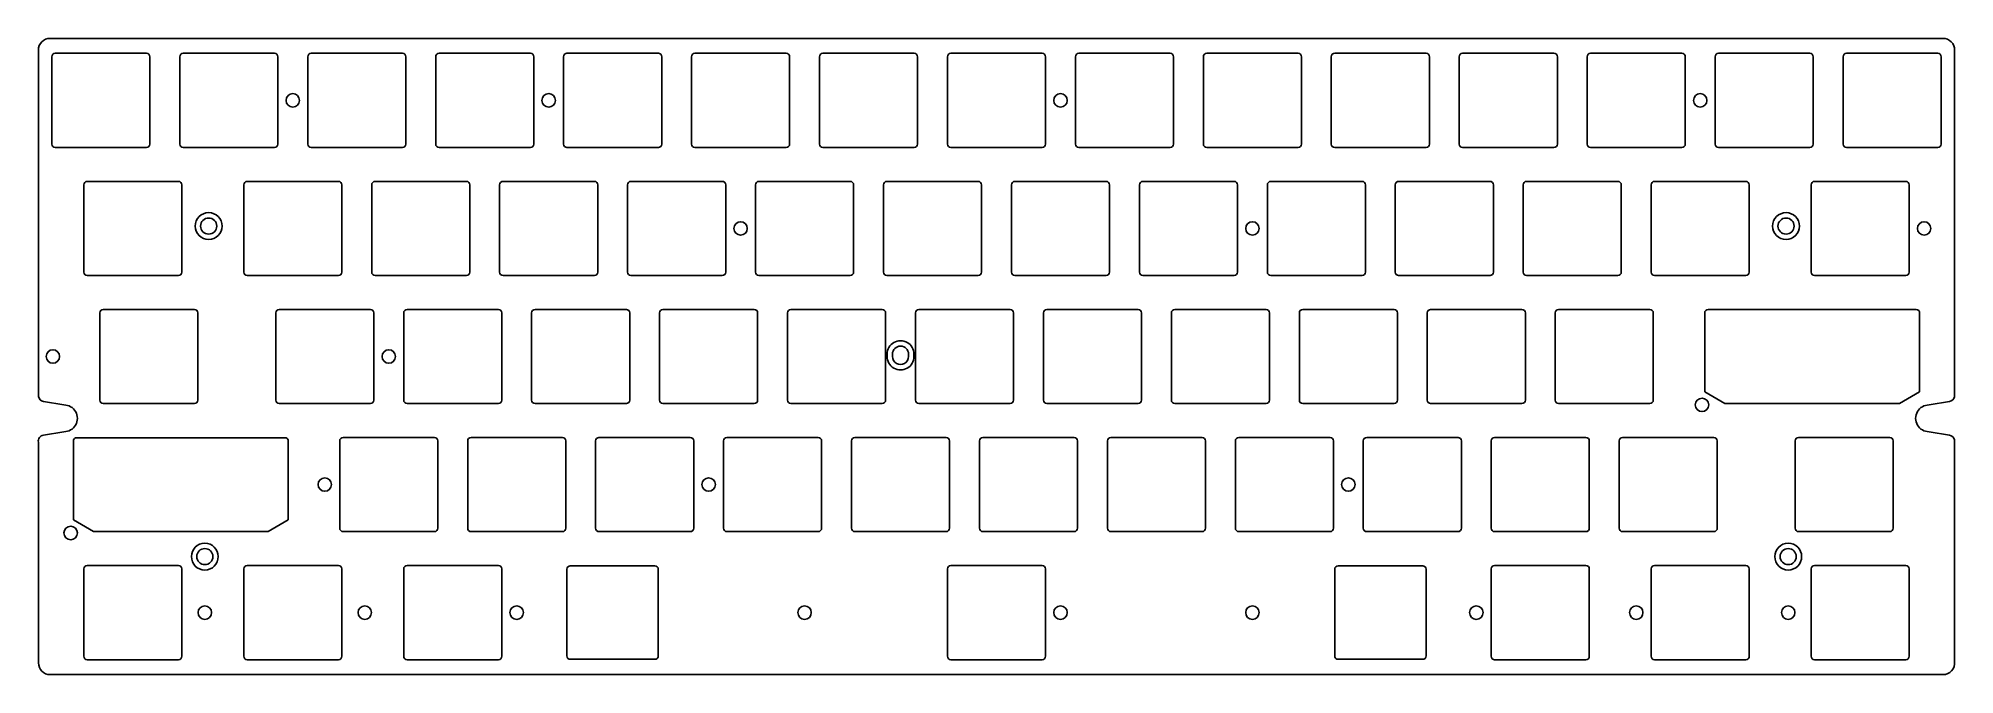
# Model space of a CAD drawing. Header units: millimetres. Extents: x -9 to 276, y -85 to 9.
import ezdxf

# ---------------------------------------------------------------- set-up
doc = ezdxf.new("R2010")
doc.units = ezdxf.units.MM
doc.header["$MEASUREMENT"] = 0
doc.layers.get('0').update_dxf_attribs({"linetype": 'CONTINUOUS'})
doc.layers.add('BLACK', color=7, linetype='CONTINUOUS')
doc.layers.add('Edge.Cuts', color=53, linetype='CONTINUOUS')

msp = doc.modelspace()

# ---------------------------------------------------------------- linework, layer by layer
for points in [[(240.35, 6.5), (240.35, -6.5, 0.4142123908), (240.85, -7), (254.45, -7, 0.4142135624), (254.95, -6.5), (254.95, 6.5, 0.4142135624), (254.45, 7), (240.85, 7, 0.4142123908)], [(259.4, 6.5), (259.4, -6.5, 0.4142123908), (259.9, -7), (273.5, -7, 0.4142135624), (274, -6.5), (274, 6.5, 0.4142135624), (273.5, 7), (259.9, 7, 0.4142123908)], [(254.6375, -12.55), (254.6375, -25.55, 0.4142123908), (255.1375, -26.05), (268.7375, -26.05, 0.4142135624), (269.2375, -25.55), (269.2375, -12.55, 0.4142135624), (268.7375, -12.05), (255.1375, -12.05, 0.4142123908)], [(238.79375, -31.625), (238.79375, -43.343), (241.79375, -45.075), (267.79375, -45.075), (270.79375, -43.343), (270.79375, -31.625, 0.4142135624), (270.29375, -31.125), (239.29375, -31.125, 0.4142123908)], [(-4.09375, -50.675), (-4.09375, -62.393), (-1.09375, -64.125), (24.90625, -64.125), (27.90625, -62.393), (27.90625, -50.675, 0.4142135624), (27.40625, -50.175), (-3.59375, -50.175, 0.4142123908)]]:
    msp.add_lwpolyline(points, format="xyb", close=True)
for centre in [(238.125, 0), (271.4625, -19.05), (238.39375, -45.3), (33.3375, -57.15), (-4.49375, -64.35)]:
    msp.add_circle(centre, 1)
at = {"layer": 'BLACK', "linetype": 'Continuous'}
for p, q in [((-7.549999, 9.227501), (274.249872, 9.227501)), ((-9.299999, 7.477485), (-9.300013, -44.04929)), ((-7.3, 6.5), (-7.3, -6.499999)), ((6.8, 7), (-6.799999, 7)), ((7.3, -6.5), (7.3, 6.5)), ((11.75, 6.5), (11.75, -6.5)), ((25.85, 7), (12.25, 7)), ((26.35, -6.5), (26.35, 6.5)), ((30.8, 6.5), (30.8, -6.5)), ((44.9, 7), (31.3, 7)), ((45.4, -6.5), (45.4, 6.5)), ((49.85, 6.5), (49.85, -6.5)), ((63.95, 7), (50.35, 7)), ((64.45, -6.5), (64.45, 6.5)), ((68.9, 6.5), (68.9, -6.5)), ((83, 7), (69.4, 7)), ((83.5, -6.5), (83.5, 6.5)), ((87.95, 6.5), (87.95, -6.5)), ((102.05, 7), (88.45, 7)), ((102.55, -6.5), (102.55, 6.5)), ((107, 6.5), (107, -6.5)), ((121.1, 7), (107.5, 7)), ((121.6, -6.5), (121.6, 6.5)), ((126.05, 6.5), (126.05, -6.5)), ((140.15, 7), (126.55, 7)), ((140.65, -6.5), (140.65, 6.5)), ((145.1, 6.5), (145.1, -6.5)), ((159.2, 7), (145.6, 7)), ((159.7, -6.5), (159.7, 6.5)), ((164.15, 6.5), (164.15, -6.5)), ((178.25, 7), (164.65, 7)), ((178.75, -6.5), (178.75, 6.5)), ((183.2, 6.5), (183.2, -6.5)), ((197.3, 7), (183.7, 7)), ((197.8, -6.5), (197.8, 6.5)), ((202.25, 6.5), (202.25, -6.5)), ((216.35, 7), (202.75, 7)), ((216.85, -6.5), (216.85, 6.5)), ((221.3, 6.5), (221.3, -6.5)), ((235.4, 7), (221.8, 7)), ((235.9, -6.5), (235.9, 6.5)), ((276, -44.099973), (276.000001, 7.459735)), ((-6.8, -7), (6.8, -7)), ((12.25, -7), (25.85, -7)), ((31.3, -7), (44.9, -7)), ((50.35, -7), (63.95, -7)), ((69.4, -7), (83, -7)), ((88.45, -7), (102.05, -7)), ((107.5, -7), (121.1, -7)), ((126.55, -7), (140.15, -7)), ((145.6, -7), (159.2, -7)), ((164.65, -7), (178.25, -7)), ((183.7, -7), (197.3, -7)), ((202.75, -7), (216.35, -7)), ((221.8, -7), (235.4, -7)), ((-2.5375, -12.550001), (-2.5375, -25.55)), ((11.5625, -12.05), (-2.037499, -12.05)), ((12.0625, -25.55), (12.0625, -12.55)), ((12.0625, -25.55), (12.0625, -12.55)), ((21.275, -12.55), (21.275, -25.55)), ((35.375, -12.05), (21.775, -12.05)), ((35.875, -25.55), (35.875, -12.55)), ((40.325, -12.55), (40.325, -25.55)), ((54.425, -12.05), (40.825, -12.05)), ((54.925, -25.55), (54.925, -12.55)), ((59.375, -12.55), (59.375, -25.55)), ((73.475, -12.05), (59.875, -12.05)), ((73.975, -25.55), (73.975, -12.55)), ((78.425, -12.55), (78.425, -25.55)), ((92.525, -12.05), (78.925, -12.05)), ((93.025, -25.55), (93.025, -12.55)), ((97.475, -12.55), (97.475, -25.55)), ((111.575, -12.05), (97.975, -12.05)), ((112.075, -25.55), (112.075, -12.55)), ((116.525, -12.55), (116.525, -25.55)), ((130.625, -12.05), (117.025, -12.05)), ((131.125, -25.55), (131.125, -12.55)), ((135.575, -12.55), (135.575, -25.55)), ((149.675, -12.05), (136.075, -12.05)), ((150.175, -25.55), (150.175, -12.55)), ((154.625, -12.55), (154.625, -25.55)), ((168.725, -12.05), (155.125, -12.05)), ((169.225, -25.55), (169.225, -12.55)), ((173.675, -12.55), (173.675, -25.55)), ((187.775, -12.05), (174.175, -12.05)), ((188.275, -25.55), (188.275, -12.55)), ((192.725, -12.55), (192.725, -25.55)), ((206.825, -12.05), (193.225, -12.05)), ((207.325, -25.55), (207.325, -12.55)), ((211.775, -12.55), (211.775, -25.55)), ((225.875, -12.05), (212.275, -12.05)), ((226.375, -25.55), (226.375, -12.55)), ((230.825, -12.55), (230.825, -25.55)), ((244.925, -12.05), (231.325, -12.05)), ((245.425, -25.55), (245.425, -12.55)), ((-2.037499, -26.05), (11.5625, -26.05)), ((21.775, -26.05), (35.375, -26.05)), ((40.825, -26.05), (54.425, -26.05)), ((59.875, -26.05), (73.475, -26.05)), ((78.925, -26.05), (92.525, -26.05)), ((97.975, -26.05), (111.575, -26.05)), ((117.025, -26.05), (130.625, -26.05)), ((136.075, -26.05), (149.675, -26.05)), ((155.125, -26.05), (168.725, -26.05)), ((174.175, -26.05), (187.775, -26.05)), ((193.225, -26.05), (206.825, -26.05)), ((212.275, -26.05), (225.875, -26.05)), ((231.325, -26.05), (244.925, -26.05)), ((13.94375, -31.1), (0.343751, -31.1)), ((40.1375, -31.1), (26.5375, -31.1)), ((59.1875, -31.1), (45.5875, -31.1)), ((78.2375, -31.1), (64.6375, -31.1)), ((97.2875, -31.1), (83.6875, -31.1)), ((116.3375, -31.1), (102.7375, -31.1)), ((135.3875, -31.1), (121.7875, -31.1)), ((154.4375, -31.1), (140.8375, -31.1)), ((173.4875, -31.1), (159.8875, -31.1)), ((192.5375, -31.1), (178.9375, -31.1)), ((211.5875, -31.1), (197.9875, -31.1)), ((230.6375, -31.1), (217.0375, -31.1)), ((-0.15625, -31.6), (-0.15625, -44.6)), ((14.44375, -44.6), (14.44375, -31.6)), ((26.0375, -31.6), (26.0375, -44.6)), ((40.6375, -44.6), (40.6375, -31.6)), ((45.0875, -31.6), (45.0875, -44.6)), ((59.6875, -44.6), (59.6875, -31.6)), ((64.1375, -31.6), (64.1375, -44.6)), ((78.7375, -44.6), (78.7375, -31.6)), ((83.1875, -31.6), (83.1875, -44.6)), ((97.7875, -44.6), (97.7875, -31.6)), ((102.2375, -31.6), (102.2375, -44.6)), ((116.8375, -44.6), (116.8375, -31.6)), ((121.2875, -31.6), (121.2875, -44.6)), ((135.8875, -44.6), (135.8875, -31.6)), ((140.3375, -31.6), (140.3375, -44.6)), ((154.9375, -44.6), (154.9375, -31.6)), ((159.3875, -31.6), (159.3875, -44.6)), ((173.9875, -44.6), (173.9875, -31.6)), ((178.4375, -31.6), (178.4375, -44.6)), ((193.0375, -44.6), (193.0375, -31.6)), ((197.4875, -31.6), (197.4875, -44.6)), ((212.0875, -44.6), (212.0875, -31.6)), ((216.5375, -31.6), (216.5375, -44.6)), ((231.1375, -44.6), (231.1375, -31.6)), ((117.0625, -37.750015), (117.0625, -38.084653)), ((117.8625, -37.750015), (117.8625, -38.088526)), ((120.2625, -38.100015), (120.2625, -37.75)), ((121.0625, -38.100015), (121.0625, -37.750015)), ((-8.549981, -44.799556), (-5.5, -45.299542)), ((0.343751, -45.1), (13.94375, -45.1)), ((26.5375, -45.1), (40.1375, -45.1)), ((45.5875, -45.1), (59.1875, -45.1)), ((64.6375, -45.1), (78.2375, -45.1)), ((83.6875, -45.1), (97.2875, -45.1)), ((102.7375, -45.1), (116.3375, -45.1)), ((121.7875, -45.1), (135.3875, -45.1)), ((140.8375, -45.1), (154.4375, -45.1)), ((159.8875, -45.1), (173.4875, -45.1)), ((178.9375, -45.1), (192.5375, -45.1)), ((197.9875, -45.1), (211.5875, -45.1)), ((217.0375, -45.1), (230.6375, -45.1)), ((272.200306, -45.299492), (275.249949, -44.79955)), ((-9.299943, -50.844098), (-9.291814, -83.677948)), ((-8.549987, -49.799525), (-5.500034, -49.299548)), ((35.5625, -50.65), (35.5625, -63.65)), ((49.6625, -50.15), (36.0625, -50.15)), ((50.1625, -63.65), (50.1625, -50.65)), ((54.6125, -50.65), (54.6125, -63.65)), ((68.7125, -50.15), (55.1125, -50.15)), ((69.2125, -63.65), (69.2125, -50.65)), ((73.6625, -50.65), (73.6625, -63.65)), ((87.7625, -50.15), (74.1625, -50.15)), ((88.2625, -63.65), (88.2625, -50.65)), ((92.7125, -50.65), (92.7125, -63.65)), ((106.8125, -50.15), (93.2125, -50.15)), ((107.3125, -63.65), (107.3125, -50.65)), ((111.7625, -50.65), (111.7625, -63.65)), ((125.8625, -50.15), (112.2625, -50.15)), ((126.3625, -63.65), (126.3625, -50.65)), ((130.8125, -50.65), (130.8125, -63.65)), ((144.9125, -50.15), (131.3125, -50.15)), ((145.4125, -63.65), (145.4125, -50.65)), ((149.8625, -50.65), (149.8625, -63.65)), ((163.9625, -50.15), (150.3625, -50.15)), ((164.4625, -63.65), (164.4625, -50.65)), ((168.9125, -50.65), (168.9125, -63.65)), ((183.0125, -50.15), (169.4125, -50.15)), ((183.5125, -63.65), (183.5125, -50.65)), ((187.9625, -50.65), (187.9625, -63.65)), ((202.0625, -50.15), (188.4625, -50.15)), ((202.5625, -63.65), (202.5625, -50.65)), ((207.0125, -50.65), (207.0125, -63.65)), ((221.1125, -50.15), (207.5125, -50.15)), ((221.6125, -63.65), (221.6125, -50.65)), ((226.0625, -50.652003), (226.0625, -63.652051)), ((240.162412, -50.152051), (226.5625, -50.152051)), ((240.6625, -63.651903), (240.6625, -50.644041)), ((252.253712, -50.652003), (252.253712, -63.652003)), ((266.353712, -50.152003), (252.753712, -50.152003)), ((266.853712, -63.652003), (266.853712, -50.652003)), ((272.199979, -49.299539), (275.249888, -49.799523)), ((275.997652, -50.490272), (275.99884, -50.495204)), ((275.999994, -83.50824), (276, -50.549515)), ((36.0625, -64.15), (49.6625, -64.15)), ((55.1125, -64.15), (68.7125, -64.15)), ((74.1625, -64.15), (87.7625, -64.15)), ((93.2125, -64.15), (106.8125, -64.15)), ((112.2625, -64.15), (125.8625, -64.15)), ((131.3125, -64.15), (144.9125, -64.15)), ((150.3625, -64.15), (163.9625, -64.15)), ((169.4125, -64.15), (183.0125, -64.15)), ((188.4625, -64.15), (202.0625, -64.15)), ((207.5125, -64.15), (221.1125, -64.15)), ((226.562512, -64.152051), (240.168657, -64.152051)), ((252.753712, -64.152003), (266.353712, -64.152003)), ((-7.541828, -85.4275), (274.258182, -85.427509))]:
    msp.add_line(p, q, dxfattribs=at)
at = {"layer": 'BLACK'}
for centre, radius in [((28.575, 0), 1), ((66.675, 0), 1), ((142.875, 0), 1), ((16.04875, -18.7), 2), ((250.9012, -18.7), 2), ((16.04875, -18.7), 1.2), ((95.25, -19.05), 1), ((171.45, -19.05), 1), ((250.9012, -18.7), 1.2), ((-7.14375, -38.1), 1), ((42.8625, -38.1), 1), ((90.4875, -57.15), 1), ((185.7375, -57.15), 1), ((15.4781, -67.8656), 2), ((15.4781, -67.8656), 1.2), ((251.2219, -67.8656), 2), ((251.2219, -67.8656), 1.2)]:
    msp.add_circle(centre, radius, dxfattribs=at)
for centre, radius, start, end in [((-7.550028, 7.477485), 1.749971, 89.99905054, 180), ((274.249772, 7.477185), 1.750316, 359.42877291, 89.99672655), ((-6.799999, 6.499999), 0.500001, 90, 179.99988541), ((6.799999, 6.499999), 0.500001, 0.00011459, 89.99988541), ((12.250001, 6.499999), 0.500001, 90.00011459, 179.99988541), ((25.849999, 6.499999), 0.500001, 0.00011459, 89.99988541), ((31.3, 6.5), 0.5, 90, 180), ((44.9, 6.5), 0.5, 0, 90), ((50.35, 6.5), 0.5, 90, 180), ((63.95, 6.5), 0.5, 0, 90), ((69.4, 6.5), 0.5, 90, 180), ((83, 6.5), 0.5, 0, 90), ((88.45, 6.5), 0.5, 90, 180), ((102.05, 6.5), 0.5, 0, 90), ((107.5, 6.5), 0.5, 90, 180), ((121.1, 6.5), 0.5, 0, 90), ((126.55, 6.5), 0.5, 90, 180), ((140.15, 6.5), 0.5, 0, 90), ((145.6, 6.5), 0.5, 90, 180), ((159.2, 6.5), 0.5, 0, 90), ((164.65, 6.5), 0.5, 90, 180), ((178.25, 6.5), 0.5, 0, 90), ((183.7, 6.5), 0.5, 90, 180), ((197.3, 6.5), 0.5, 0, 90), ((202.75, 6.5), 0.5, 90, 180), ((216.35, 6.5), 0.5, 0, 90), ((221.8, 6.5), 0.5, 90, 180), ((235.4, 6.5), 0.5, 0, 90), ((-6.799999, -6.499999), 0.500001, 180, 269.99988541), ((6.799999, -6.499999), 0.500001, 270.00011459, 359.99988541), ((12.250001, -6.499999), 0.500001, 180.00011459, 269.99988541), ((25.849999, -6.499999), 0.500001, 270.00011459, 359.99988541), ((31.3, -6.5), 0.5, 180, 270), ((44.9, -6.5), 0.5, 270, 0), ((50.35, -6.5), 0.5, 180, 270), ((63.95, -6.5), 0.5, 270, 0), ((69.4, -6.5), 0.5, 180, 270), ((83, -6.5), 0.5, 270, 0), ((88.45, -6.5), 0.5, 180, 270), ((102.05, -6.5), 0.5, 270, 0), ((107.5, -6.5), 0.5, 180, 270), ((121.1, -6.5), 0.5, 270, 0), ((126.55, -6.5), 0.5, 180, 270), ((140.15, -6.5), 0.5, 270, 0), ((145.6, -6.5), 0.5, 180, 270), ((159.2, -6.5), 0.5, 270, 0), ((164.65, -6.5), 0.5, 180, 270), ((178.25, -6.5), 0.5, 270, 0), ((183.7, -6.5), 0.5, 180, 270), ((197.3, -6.5), 0.5, 270, 0), ((202.75, -6.5), 0.5, 180, 270), ((216.35, -6.5), 0.5, 270, 0), ((221.8, -6.5), 0.5, 180, 270), ((235.4, -6.5), 0.5, 270, 0), ((-2.037499, -12.550001), 0.500001, 90, 180), ((11.562499, -12.550001), 0.500001, 0.00011459, 89.99988541), ((21.775001, -12.550001), 0.500001, 90.00011459, 179.99988541), ((35.375, -12.55), 0.5, 0, 90), ((40.825, -12.55), 0.5, 90, 180), ((54.425, -12.55), 0.5, 0, 90), ((59.875, -12.55), 0.5, 90, 180), ((73.475, -12.55), 0.5, 0, 90), ((78.925, -12.55), 0.5, 90, 180), ((92.525, -12.55), 0.5, 0, 90), ((97.975, -12.55), 0.5, 90, 180), ((111.575, -12.55), 0.5, 0, 90), ((117.025, -12.55), 0.5, 90, 180), ((130.625, -12.55), 0.5, 0, 90), ((136.075, -12.55), 0.5, 90, 180), ((149.675, -12.55), 0.5, 0, 90), ((155.125, -12.55), 0.5, 90, 180), ((168.725, -12.55), 0.5, 0, 90), ((174.175, -12.55), 0.5, 90, 180), ((187.775, -12.55), 0.5, 0, 90), ((193.225, -12.55), 0.5, 90, 180), ((206.825, -12.55), 0.5, 0, 90), ((212.275, -12.55), 0.5, 90, 180), ((225.875, -12.55), 0.5, 0, 90), ((231.325, -12.55), 0.5, 90, 180), ((244.925, -12.55), 0.5, 0, 90), ((-2.037499, -25.549999), 0.500001, 180.00011459, 270), ((11.562499, -25.549999), 0.500001, 270.00011459, 359.99988541), ((21.775001, -25.549999), 0.500001, 180.00011459, 269.99988541), ((35.375, -25.55), 0.5, 270, 0), ((40.825, -25.55), 0.5, 180, 270), ((54.425, -25.55), 0.5, 270, 0), ((59.875, -25.55), 0.5, 180, 270), ((73.475, -25.55), 0.5, 270, 0), ((78.925, -25.55), 0.5, 180, 270), ((92.525, -25.55), 0.5, 270, 0), ((97.975, -25.55), 0.5, 180, 270), ((111.575, -25.55), 0.5, 270, 0), ((117.025, -25.55), 0.5, 180, 270), ((130.625, -25.55), 0.5, 270, 0), ((136.075, -25.55), 0.5, 180, 270), ((149.675, -25.55), 0.5, 270, 0), ((155.125, -25.55), 0.5, 180, 270), ((168.725, -25.55), 0.5, 270, 0), ((174.175, -25.55), 0.5, 180, 270), ((187.775, -25.55), 0.5, 270, 0), ((193.225, -25.55), 0.5, 180, 270), ((206.825, -25.55), 0.5, 270, 0), ((212.275, -25.55), 0.5, 180, 270), ((225.875, -25.55), 0.5, 270, 0), ((231.325, -25.55), 0.5, 180, 270), ((244.925, -25.55), 0.5, 270, 0), ((0.343751, -31.600001), 0.500001, 90, 179.99988541), ((13.94375, -31.6), 0.5, 0, 90), ((26.537501, -31.600001), 0.500001, 90.00011459, 179.99988541), ((40.1375, -31.6), 0.5, 0, 90), ((45.5875, -31.6), 0.5, 90, 180), ((59.1875, -31.6), 0.5, 0, 90), ((64.6375, -31.6), 0.5, 90, 180), ((78.2375, -31.6), 0.5, 0, 90), ((83.6875, -31.6), 0.5, 90, 180), ((97.2875, -31.6), 0.5, 0, 90), ((102.7375, -31.6), 0.5, 90, 180), ((116.3375, -31.6), 0.5, 0, 90), ((121.7875, -31.6), 0.5, 90, 180), ((135.3875, -31.6), 0.5, 0, 90), ((140.8375, -31.6), 0.5, 90, 180), ((154.4375, -31.6), 0.5, 0, 90), ((159.8875, -31.6), 0.5, 90, 180), ((173.4875, -31.6), 0.5, 0, 90), ((178.9375, -31.6), 0.5, 90, 180), ((192.5375, -31.6), 0.5, 0, 90), ((197.9875, -31.6), 0.5, 90, 180), ((211.5875, -31.6), 0.5, 0, 90), ((217.0375, -31.6), 0.5, 90, 180), ((230.6375, -31.6), 0.5, 0, 90), ((119.062472, -37.749972), 1.999972, 359.99876812, 180.00123188), ((119.062472, -37.750015), 1.199972, 0.00071618, 180), ((119.062472, -38.100015), 2.000028, 179.55991361, 0), ((119.062472, -38.100015), 1.200028, 179.45144462, 0), ((-8.403028, -43.902615), 0.9089, 189.286816, 260.69544135), ((-5.500008, -47.299545), 2.000003, 269.99925516, 89.99977082), ((0.343751, -44.599999), 0.500001, 180.00011459, 270), ((13.94375, -44.6), 0.5, 270, 0), ((26.537501, -44.599999), 0.500001, 180.00011459, 269.99988541), ((40.1375, -44.6), 0.5, 270, 0), ((45.5875, -44.6), 0.5, 180, 270), ((59.1875, -44.6), 0.5, 270, 0), ((64.6375, -44.6), 0.5, 180, 270), ((78.2375, -44.6), 0.5, 270, 0), ((83.6875, -44.6), 0.5, 180, 270), ((97.2875, -44.6), 0.5, 270, 0), ((102.7375, -44.6), 0.5, 180, 270), ((116.3375, -44.6), 0.5, 270, 0), ((121.7875, -44.6), 0.5, 180, 270), ((135.3875, -44.6), 0.5, 270, 0), ((140.8375, -44.6), 0.5, 180, 270), ((154.4375, -44.6), 0.5, 270, 0), ((159.8875, -44.6), 0.5, 180, 270), ((173.4875, -44.6), 0.5, 270, 0), ((178.9375, -44.6), 0.5, 180, 270), ((192.5375, -44.6), 0.5, 270, 0), ((197.9875, -44.6), 0.5, 180, 270), ((211.5875, -44.6), 0.5, 270, 0), ((217.0375, -44.6), 0.5, 180, 270), ((230.6375, -44.6), 0.5, 270, 0), ((272.199972, -47.299515), 2.000024, 89.99043171, 270.00020053), ((275.100372, -43.887315), 0.924421, 279.31175104, 346.69865065), ((-8.402928, -50.696615), 0.909058, 99.30963225, 189.33676968), ((36.0625, -50.65), 0.5, 90, 180), ((49.6625, -50.65), 0.5, 0, 90), ((55.1125, -50.65), 0.5, 90, 180), ((68.7125, -50.65), 0.5, 0, 90), ((74.1625, -50.65), 0.5, 90, 180), ((87.7625, -50.65), 0.5, 0, 90), ((93.2125, -50.65), 0.5, 90, 180), ((106.8125, -50.65), 0.5, 0, 90), ((112.2625, -50.65), 0.5, 90, 180), ((125.8625, -50.65), 0.5, 0, 90), ((131.3125, -50.65), 0.5, 90, 180), ((144.9125, -50.65), 0.5, 0, 90), ((150.3625, -50.65), 0.5, 90, 180), ((163.9625, -50.65), 0.5, 0, 90), ((169.4125, -50.65), 0.5, 90, 180), ((183.0125, -50.65), 0.5, 0, 90), ((188.4625, -50.65), 0.5, 90, 180), ((202.0625, -50.65), 0.5, 0, 90), ((207.5125, -50.65), 0.5, 90, 180), ((221.1125, -50.65), 0.5, 0, 90), ((226.562412, -50.652003), 0.499912, 89.98991497, 180), ((240.162412, -50.652203), 0.500152, 0.9350487, 90), ((252.753712, -50.652003), 0.5, 90, 180), ((266.353712, -50.652003), 0.5, 0, 90), ((275.100472, -50.711315), 0.923951, 13.52604479, 80.69359508), ((275.251872, -50.549515), 0.748129, 0, 4.54190364), ((36.0625, -63.65), 0.5, 180, 270), ((49.6625, -63.65), 0.5, 270, 0), ((55.1125, -63.65), 0.5, 180, 270), ((68.7125, -63.65), 0.5, 270, 0), ((74.1625, -63.65), 0.5, 180, 270), ((87.7625, -63.65), 0.5, 270, 0), ((93.2125, -63.65), 0.5, 180, 270), ((106.8125, -63.65), 0.5, 270, 0), ((112.2625, -63.65), 0.5, 180, 270), ((125.8625, -63.65), 0.5, 270, 0), ((131.3125, -63.65), 0.5, 180, 270), ((144.9125, -63.65), 0.5, 270, 0), ((150.3625, -63.65), 0.5, 180, 270), ((163.9625, -63.65), 0.5, 270, 0), ((169.4125, -63.65), 0.5, 180, 270), ((183.0125, -63.65), 0.5, 270, 0), ((188.4625, -63.65), 0.5, 180, 270), ((202.0625, -63.65), 0.5, 270, 0), ((207.5125, -63.65), 0.5, 180, 270), ((221.1125, -63.65), 0.5, 270, 0), ((226.562512, -63.652103), 0.499948, 179.99404138, 270), ((240.162312, -63.651903), 0.500188, 270.7268293, 0), ((252.753712, -63.652003), 0.5, 180, 270), ((266.353712, -63.652003), 0.5, 270, 0), ((-7.541828, -83.677515), 1.749985, 180.01417673, 270), ((274.258172, -83.677515), 1.750028, 270.0003274, 5.55072892)]:
    msp.add_arc(centre, radius, start, end, dxfattribs=at)
at = {"layer": 'Edge.Cuts', "linetype": 'CONTINUOUS'}
for p, q in [((-2.5375, -69.700001), (-2.5375, -82.699999)), ((11.5625, -69.2), (-2.037499, -69.2)), ((12.0625, -82.7), (12.0625, -69.7)), ((21.275, -69.7), (21.275, -82.7)), ((35.375, -69.2), (21.775, -69.2)), ((35.875, -82.7), (35.875, -69.7)), ((45.0875, -69.7), (45.0875, -82.7)), ((59.1875, -69.2), (45.5875, -69.2)), ((59.6875, -82.7), (59.6875, -69.7)), ((69.3934, -69.75), (69.3934, -82.65)), ((82.4934, -69.25), (69.8934, -69.25)), ((82.9934, -82.65), (82.9934, -69.75)), ((126.05, -69.7), (126.05, -82.7)), ((140.15, -69.2), (126.55, -69.2)), ((140.65, -82.7), (140.65, -69.7)), ((183.7, -82.65), (183.7, -69.75)), ((184.2, -69.25), (196.8, -69.25)), ((197.3, -69.75), (197.3, -82.65)), ((207.0125, -69.7), (207.0125, -82.7)), ((221.1125, -69.2), (207.5125, -69.2)), ((221.6125, -82.7), (221.6125, -69.7)), ((230.825, -69.7), (230.825, -82.7)), ((244.925, -69.2), (231.325, -69.2)), ((245.425, -82.7), (245.425, -69.7)), ((254.6375, -69.7), (254.6375, -82.7)), ((268.7375, -69.2), (255.1375, -69.2)), ((269.2375, -82.7), (269.2375, -69.7)), ((-2.037499, -83.2), (11.5625, -83.2)), ((21.775, -83.2), (35.375, -83.2)), ((45.5875, -83.2), (59.1875, -83.2)), ((69.8934, -83.15), (82.4934, -83.15)), ((126.55, -83.2), (140.15, -83.2)), ((196.8, -83.15), (184.2, -83.15)), ((207.5125, -83.2), (221.1125, -83.2)), ((231.325, -83.2), (244.925, -83.2)), ((255.1375, -83.2), (268.7375, -83.2))]:
    msp.add_line(p, q, dxfattribs=at)
at = {"layer": 'Edge.Cuts'}
for centre in [(15.478125, -76.2), (39.290625, -76.2), (61.9125, -76.2), (104.775, -76.2), (142.875, -76.2), (171.45, -76.2), (204.7875, -76.2), (228.6, -76.2), (251.221875, -76.2)]:
    msp.add_circle(centre, 1, dxfattribs=at)
for centre, radius, start, end in [((-2.037478, -69.700041), 0.500022, 90.00240623, 179.99541654), ((11.562522, -69.700041), 0.500041, 0.00469846, 90.00252081), ((21.775022, -69.700041), 0.500022, 90.00252081, 179.99530195), ((35.375022, -69.700041), 0.500041, 0.00469846, 90.00252081), ((45.587522, -69.700041), 0.500022, 90.00252081, 179.99530195), ((59.187522, -69.700041), 0.500041, 0.00469846, 90.00252081), ((69.893422, -69.750041), 0.500022, 90.00252081, 179.99530195), ((82.493422, -69.750041), 0.500041, 0.00469846, 90.00252081), ((126.550022, -69.700041), 0.500022, 90.00252081, 179.99530195), ((140.150022, -69.700041), 0.500041, 0.00469846, 90.00252081), ((184.200022, -69.750041), 0.500022, 90.00252081, 179.99530195), ((196.800022, -69.750041), 0.500041, 0.00469846, 90.00252081), ((207.512522, -69.700041), 0.500022, 90.00252081, 179.99530195), ((221.112522, -69.700041), 0.500041, 0.00469846, 90.00252081), ((231.325022, -69.700041), 0.500022, 90.00252081, 179.99530195), ((244.925022, -69.700041), 0.500041, 0.00469846, 90.00252081), ((255.137522, -69.700041), 0.500022, 90.00252081, 179.99530195), ((268.737522, -69.700041), 0.500041, 0.00469846, 90.00252081), ((-2.037478, -82.700041), 0.499959, -180.00481263, -90.00240662), ((11.562522, -82.700041), 0.499978, -90.00252122, 0.00469846), ((21.775022, -82.700041), 0.499959, -180.00469805, -90.00252122), ((35.375022, -82.700041), 0.499978, -90.00252122, 0.00469846), ((45.587522, -82.700041), 0.499959, -180.00469805, -90.00252122), ((59.187522, -82.700041), 0.499978, -90.00252122, 0.00469846), ((69.893422, -82.650041), 0.499959, -180.00469805, -90.00252122), ((82.493422, -82.650041), 0.499978, -90.00252122, 0.00469846), ((126.550022, -82.700041), 0.499959, -180.00469805, -90.00252122), ((140.150022, -82.700041), 0.499978, -90.00252122, 0.00469846), ((184.200022, -82.650041), 0.499959, -180.00469805, -90.00252122), ((196.800022, -82.650041), 0.499978, -90.00252122, 0.00469846), ((207.512522, -82.700041), 0.499959, -180.00469805, -90.00252122), ((221.112522, -82.700041), 0.499978, -90.00252122, 0.00469846), ((231.325022, -82.700041), 0.499959, -180.00469805, -90.00252122), ((244.925022, -82.700041), 0.499978, -90.00252122, 0.00469846), ((255.137522, -82.700041), 0.499959, -180.00469805, -90.00252122), ((268.737522, -82.700041), 0.499978, -90.00252122, 0.00469846)]:
    msp.add_arc(centre, radius, start, end, dxfattribs=at)

doc.saveas('drawing.dxf')
